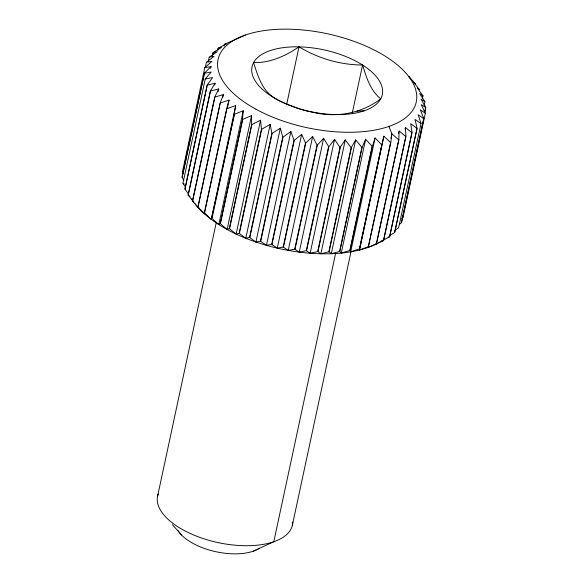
<?xml version="1.0" encoding="UTF-8"?>
<svg xmlns="http://www.w3.org/2000/svg" width="583" height="583" viewBox="0 0 583 583"><rect width="100%" height="100%" fill="white"/><g stroke="black" fill="none" stroke-linecap="round" stroke-linejoin="round"><path stroke-width="0.87" d="M398.838 139.701L399.093 130.913L405.775 136.473L383.454 240.604L374.687 244.743L376.509 243.84L398.838 139.701L376.319 243.913L367.479 247.644L368.485 246.624L390.814 142.485L391.885 133.813L388.934 126.424M242.499 119.486L243.206 110.748L234.359 114.297L212.037 218.436L218.8 224.579L220.177 223.617L242.499 119.486L251.528 115.66L251.63 124.485L229.308 228.616L227.122 229.491A106.981 50.721 12.1 0 1 211.286 219.397A106.988 50.721 12.1 0 1 194.758 203.409M359.449 250.012L383.847 136.182L390.603 142.551L368.281 246.682L359.449 250.012L383.847 136.182M183.222 173.384L182.494 171.694M234.162 114.166L235.685 105.567L226.889 108.722L204.56 212.861L211.286 219.397L234.359 114.297M403.05 217.262L401.723 218.53M399.34 224.353L401.454 222.677L423.797 118.502L420.277 109.793L425.35 113.262L421.218 104.561L425.75 107.644L424.796 112.096M212.307 56.114L213.072 52.55L217.255 51.727L209.224 57.134L214.056 56.369L206.367 62.315L211.972 61.332L204.801 67.65L211.031 66.557L210.645 68.335M182.464 171.825L204.815 67.555M185 162.001L186.334 155.77M186.713 153.992L187.478 150.436M188.484 145.852L189.249 142.296M195.494 113.051L196.26 109.495M197.207 105.042L197.972 101.478M198.985 96.902L199.743 93.338M205.223 67.657L206.426 62.192M211.031 66.557L204.414 73.174L182.093 177.312L183.82 180.497M182.1 177.451L204.414 73.174M208.182 61.703L209.224 57.134M185.809 187.704L182.938 183.259L205.231 78.982L211.243 71.993L204.422 73.312M212.606 55.108L213.181 52.441L221.533 47.456L218.115 48.265L217.736 50.043M205.231 78.982L212.598 77.583L207.242 84.914L184.92 189.045L188.615 194.212M184.986 189.191L207.242 84.914M217.874 49.941L218.253 48.163L226.853 43.601L224.229 44.439L240.364 37.312M193.738 202.09L188.12 195.035L210.441 90.904L215.098 83.252L207.308 85.06M188.214 195.188L210.441 90.904M214.712 85.031L215.098 83.252M224.01 46.13L224.389 44.344M192.587 201.171L214.908 97.033L223.362 94.606L220.228 102.805L197.907 206.936L198.963 208.437L192.463 201.026L214.784 96.887L218.698 88.951L210.536 91.05M218.122 91.618L218.698 88.951M220.381 102.951L229.046 100.167L226.714 108.584L204.385 212.715L204.648 213.997L198.052 207.082L220.279 102.848M222.793 97.274L223.362 94.606M227.523 107.287L229.046 100.167M211.286 219.397L235.685 105.567M157.585 496.257L216.308 222.342M218.8 224.579L243.206 110.748M378.301 242.922A106.988 50.721 12.1 0 1 227.122 229.491L220.396 223.748L242.717 119.61M227.122 229.491L251.528 115.66M229.542 228.74L251.871 124.602L260.55 120.229L261.461 129.113L239.132 233.251L236.151 234.067L229.308 228.616M236.151 234.067L260.55 120.229M239.387 233.36L261.709 129.222L270.184 124.427L271.875 133.318L249.553 237.449L245.786 238.258L239.132 233.251M245.786 238.258L270.184 124.427M249.816 237.551L272.137 133.412L280.328 128.202L282.762 137.049L260.441 241.187L255.922 242.032L249.553 237.449M255.922 242.032L280.328 128.202M286.647 104.503L299.006 46.851C318.136 58.38 340.195 64.917 362.568 65.026C366.299 77.24 370.409 90.533 380.721 98.891C361.606 113.364 336.785 117.955 313.552 112.461M260.71 241.275L283.039 137.136L290.859 131.503L294.007 140.27L271.678 244.408L266.453 245.334L260.441 241.187M266.453 245.334L290.859 131.503M271.962 244.481L294.291 140.343L301.666 134.301L305.477 142.952L283.156 247.083L277.26 248.132L271.678 244.408M277.26 248.132L301.666 134.301M283.44 247.141L305.769 143.01L312.634 136.568L317.057 145.05L294.736 249.189L288.228 250.399L283.156 247.083M288.228 250.399L312.634 136.568M295.02 249.233L317.349 145.094L323.638 138.273L328.615 146.552L306.294 250.69L299.232 252.104L294.736 249.189M299.232 252.104L323.638 138.273M306.578 250.719L328.899 146.581L334.555 139.403L340.027 147.441L317.699 251.572L310.156 253.233L306.388 250.697M310.156 253.233L334.555 139.403M340.304 147.455L317.983 251.586L320.876 253.773L328.834 251.834L351.163 147.703L345.274 139.942L340.027 147.441M320.876 253.773L345.274 139.942M352.3 112.927L362.568 65.026M351.432 147.703L329.103 251.834L331.275 253.714L339.576 251.47L361.897 147.339L355.681 139.884L351.163 147.703M331.275 253.714L355.681 139.884M335.575 253.598L273.799 541.745L253.197 551.205M341.244 253.066L365.643 139.235L372.129 146.348L349.8 250.486L341.244 253.066L339.838 251.455L362.16 147.317L365.643 139.235M350.048 250.45L372.377 146.318L375.073 137.996L381.734 144.744L359.405 248.883L350.667 251.827L349.968 250.464M350.667 251.827L375.073 137.996M292.396 525.064L351.119 251.149M390.931 138.258L391.885 133.813L398.648 139.782M398.517 133.58L398.903 131.802M405.01 129.302L405.389 127.517L411.911 132.654L389.59 236.793L380.983 241.355L383.614 240.517L405.943 136.378L405.389 127.517M389.633 236.756L412.05 132.552L410.709 123.669L416.983 128.377L394.662 232.515L390.107 235.233M422.478 97.536L422.857 95.758L417.151 87.873L419.724 89.913L413.551 82.174L415.38 83.93M422.347 98.578L422.857 95.758M401.439 222.721L423.746 118.626L418.193 114.749L421.028 123.567L414.994 119.391L417.1 128.267L394.662 232.515M424.176 105.399L424.905 101.69L419.643 93.542L422.923 95.903M394.968 230.278L398.619 227.822L421.028 123.567M424.788 111.951L425.743 107.505L421.006 99.125L424.905 101.69M403.028 217.393L425.379 113.124M299.006 46.851C285.619 55.866 270.111 63.175 253.605 62.534C256.578 72.379 259.785 82.495 266.154 90.729C274.127 100.502 287.171 104.036 298.43 108.642M241.078 36.984L245.385 35.002M388.016 237.092L389.728 236.691M357.066 111.171L364.339 110.755M310.375 111.834L312.758 112.308M305.769 110.785L309.58 111.674M305.011 110.573L299.137 108.868M184.213 184.017L182.938 183.259M188.12 195.035L190.051 196.573M192.463 201.026L193.68 202.192M409.885 77.969L408.88 76.511L415.3 83.828M172.4 524.656L181.488 534.939M380.335 241.748A106.988 50.721 12.1 0 1 378.994 242.535M193.84 202.148A106.981 50.721 12.1 0 1 192.973 200.88M192.558 200.246A106.981 50.721 12.1 0 1 191.771 198.985M259.53 548.158A45.846 21.739 12.1 0 1 215.703 551.678A45.846 21.739 12.1 0 1 177.815 530.217M292.732 521.96A68.925 32.677 12.1 0 1 219.04 542.802A68.925 32.677 12.1 0 1 158.241 494.012M255.966 109.225A101.355 48.054 12.1 0 0 415.832 103.665A101.355 48.054 12.1 0 0 279.687 29.245A101.355 48.054 12.1 0 0 255.966 109.225M276.451 99.183A66.622 31.584 12.1 0 0 381.931 96.086A66.622 31.584 12.1 0 0 293.111 46.866A66.622 31.584 12.1 0 0 276.451 99.183"/></g></svg>
